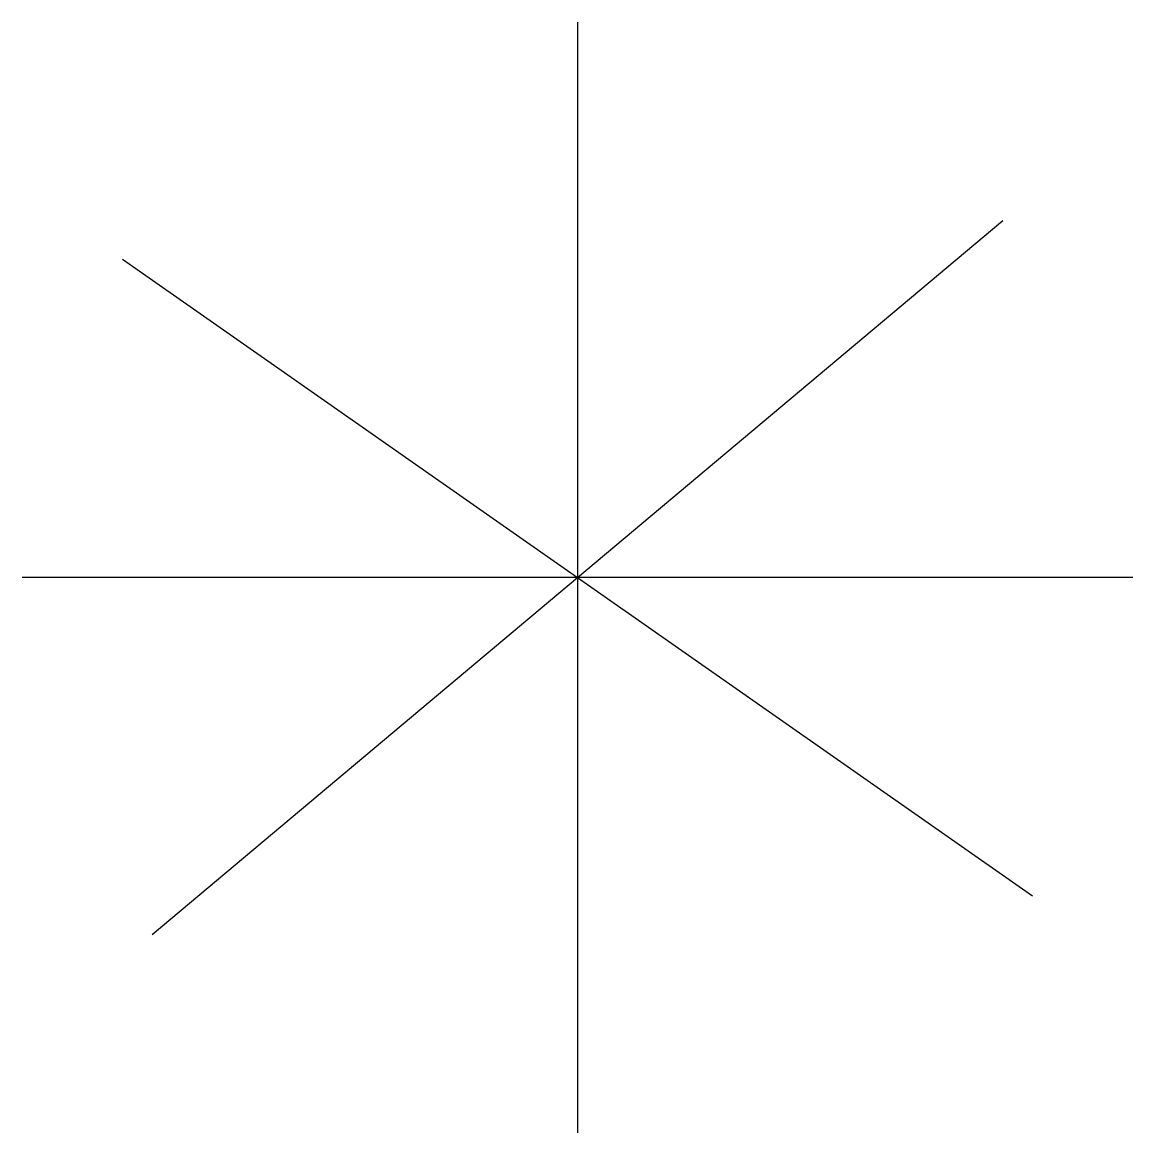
# Model space of a CAD drawing. Extents: x -1 to 1, y -1 to 1.
import ezdxf

# ---------------------------------------------------------------- set-up
doc = ezdxf.new("R2010")
doc.units = 0
doc.header["$LTSCALE"] = 0.01
doc.header["$MEASUREMENT"] = 0
doc.layers.get('0').update_dxf_attribs({"lineweight": 20})

msp = doc.modelspace()

# ---------------------------------------------------------------- linework, layer by layer
at = {"color": 0, "linetype": 'ByBlock', "lineweight": -2}
for p, q in [((0, 0.9971), (0, -0.9971)), ((-0.7638, -0.6409), (0.7638, 0.6409)), ((-0.8168, 0.5719), (0.8168, -0.5719)), ((0.9971, 0), (-0.9971, 0))]:
    msp.add_line(p, q, dxfattribs=at)

doc.saveas('drawing.dxf')
